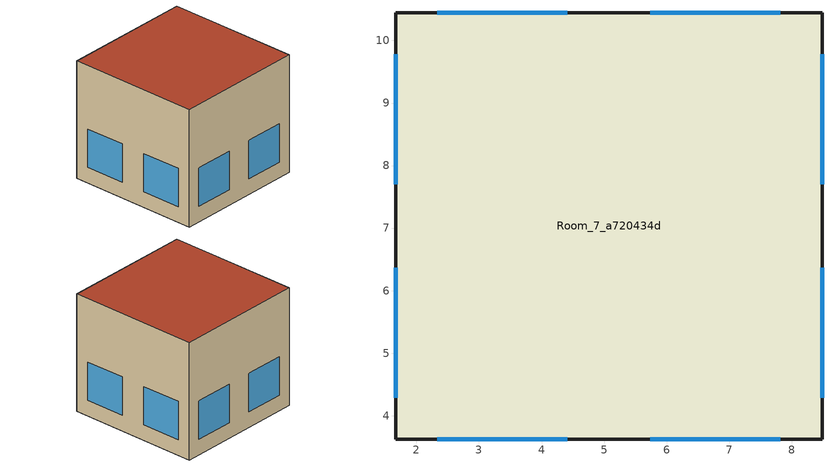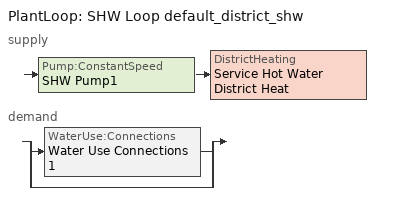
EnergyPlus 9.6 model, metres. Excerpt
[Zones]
Room_7_a720434d
 floor ground (Floor_Residential): 8.49,10.44 8.49,3.62 1.67,3.62 1.67,10.44 z0
 wall outside (ExteriorWall): 8.49,3.62 8.49,10.44 1.67,10.44 1.67,3.62 8.49,3.62 z0:6.1
 window (Generic Double Pane): 8.49,4.29 8.49,6.37 / 8.49,7.7 8.49,9.78 / 7.82,10.44 5.74,10.44 / 4.41,10.44 2.33,10.44 / 2.33,3.62 4.41,3.62 / 5.74,3.62 7.82,3.62 / 1.67,9.78 1.67,7.7 / 1.67,6.37 1.67,4.29 z0.8:2.8
 roof outside (Ceiling_Residential): 1.67,10.44 1.67,3.62 8.49,3.62 8.49,10.44 z6.1
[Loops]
PlantLoop 'SHW Loop default_district_shw'
 supply: Pump:ConstantSpeed 'SHW Pump1' > DistrictHeating 'Service Hot Water District Heat'
 demand: split
  | WaterUse:Connections 'Water Use Connections 1'
  | bypass
[Building]
Building 1: North Axis {deg}=0; Terrain=City; Solar Distribution=FullExteriorWithReflections
[Site:Location]
Site 1: Latitude {deg}=0; Longitude {deg}=0; Time Zone {hr}=0; Elevation {m}=0
[Site:WaterMainsTemperature]
Calculation Method=Correlation; Annual Average Outdoor Air Temperature {C}=15; Maximum Difference In Monthly Average Outdoor Air Temperatures {deltaC}=4
[SizingPeriod:DesignDay] Day of Month=21; Dry-Bulb Temperature Range Modifier Type=DefaultMultipliers; Barometric Pressure {Pa}=99868; Rain Indicator=No; Snow Indicator=No; Daylight Saving Time Indicator=No; Begin Environment Reset Mode=FullResetAtBeginEnvironment
Name | Month | Day Type | Maximum Dry-Bulb Temperature {C} | Daily Dry-Bulb Temperature Range {deltaC} | Humidity Condition Type | Wetbulb or DewPoint at Maximum Dry-Bulb {C} | Wind Speed {m/s} | Wind Direction {deg} | Solar Model Indicator | ASHRAE Clear Sky Optical Depth for Beam Irradiance (taub) | ASHRAE Clear Sky Optical Depth for Diffuse Irradiance (taud) | Enthalpy at Maximum Dry-Bulb {J/kg} | Sky Clearness
Seattle-Tacoma Intl AP Ann Clg .4% Condns DB=>MWB | 8 | SummerDesignDay | 29.6 | 10.2 | Wetbulb | 18.4 | 3.9 | 350 | ASHRAETau | 0.355 | 2.497
Seattle-Tacoma Intl AP Ann Clg .4% Condns DP=>MDB | 8 | SummerDesignDay | 21.2 | 10.2 | Dewpoint | 16.2 | 3.9 | 350 | ASHRAETau | 0.355 | 2.497
Seattle-Tacoma Intl AP Ann Clg .4% Condns Enth=>MDB | 8 | SummerDesignDay | 28.1 | 10.2 | Enthalpy |  | 3.9 | 350 | ASHRAETau | 0.355 | 2.497 | 55300
Seattle-Tacoma Intl AP Ann Clg .4% Condns WB=>MDB | 8 | SummerDesignDay | 28 | 10.2 | Wetbulb | 19.4 | 3.9 | 350 | ASHRAETau | 0.355 | 2.497
Seattle-Tacoma Intl AP Ann Htg 99.6% Condns DB | 12 | WinterDesignDay | -3.6 | 0 | Wetbulb | -3.6 | 3.9 | 20 | ASHRAEClearSky |  |  |  | 0
Seattle-Tacoma Intl AP Ann Htg Wind 99.6% Condns WS=>MCDB | 12 | WinterDesignDay | 6.7 | 0 | Wetbulb | 6.7 | 12 | 20 | ASHRAEClearSky |  |  |  | 0
Seattle-Tacoma Intl AP Ann Hum_n 99.6% Condns DP=>MCDB | 12 | WinterDesignDay | -0.2 | 0 | Dewpoint | -12.7 | 3.9 | 20 | ASHRAEClearSky |  |  |  | 0
Seattle-Tacoma Intl AP April .4% Condns DB=>MCWB | 4 | SummerDesignDay | 23.1 | 7.9 | Wetbulb | 13 | 3.5 | 350 | ASHRAETau | 0.355 | 2.426
Seattle-Tacoma Intl AP April .4% Condns WB=>MCDB | 4 | SummerDesignDay | 20 | 7.9 | Wetbulb | 15 | 3.5 | 350 | ASHRAETau | 0.355 | 2.426
Seattle-Tacoma Intl AP August .4% Condns DB=>MCWB | 8 | SummerDesignDay | 31.6 | 10.2 | Wetbulb | 19.6 | 3 | 350 | ASHRAETau | 0.355 | 2.497
Seattle-Tacoma Intl AP August .4% Condns WB=>MCDB | 8 | SummerDesignDay | 29.3 | 10.2 | Wetbulb | 20.5 | 3 | 350 | ASHRAETau | 0.355 | 2.497
Seattle-Tacoma Intl AP December .4% Condns DB=>MCWB | 12 | SummerDesignDay | 13.7 | 4.7 | Wetbulb | 11.3 | 3.8 | 350 | ASHRAETau | 0.329 | 2.409
Seattle-Tacoma Intl AP December .4% Condns WB=>MCDB | 12 | SummerDesignDay | 13.5 | 4.7 | Wetbulb | 11.9 | 3.8 | 350 | ASHRAETau | 0.329 | 2.409
Seattle-Tacoma Intl AP February .4% Condns DB=>MCWB | 2 | SummerDesignDay | 16.2 | 6.2 | Wetbulb | 9.5 | 3.8 | 350 | ASHRAETau | 0.315 | 2.548
Seattle-Tacoma Intl AP February .4% Condns WB=>MCDB | 2 | SummerDesignDay | 12.9 | 6.2 | Wetbulb | 11.9 | 3.8 | 350 | ASHRAETau | 0.315 | 2.548
Seattle-Tacoma Intl AP January .4% Condns DB=>MCWB | 1 | SummerDesignDay | 13.7 | 4.8 | Wetbulb | 10 | 3.8 | 350 | ASHRAETau | 0.324 | 2.494
Seattle-Tacoma Intl AP January .4% Condns WB=>MCDB | 1 | SummerDesignDay | 12.8 | 4.8 | Wetbulb | 12.2 | 3.8 | 350 | ASHRAETau | 0.324 | 2.494
Seattle-Tacoma Intl AP July .4% Condns DB=>MCWB | 7 | SummerDesignDay | 33.6 | 10.4 | Wetbulb | 20.3 | 3.2 | 350 | ASHRAETau | 0.349 | 2.507
Seattle-Tacoma Intl AP July .4% Condns WB=>MCDB | 7 | SummerDesignDay | 31.8 | 10.4 | Wetbulb | 21.3 | 3.2 | 350 | ASHRAETau | 0.349 | 2.507
Seattle-Tacoma Intl AP June .4% Condns DB=>MCWB | 6 | SummerDesignDay | 31 | 8.8 | Wetbulb | 17.9 | 3.3 | 350 | ASHRAETau | 0.363 | 2.447
Seattle-Tacoma Intl AP June .4% Condns WB=>MCDB | 6 | SummerDesignDay | 29 | 8.8 | Wetbulb | 19.3 | 3.3 | 350 | ASHRAETau | 0.363 | 2.447
Seattle-Tacoma Intl AP March .4% Condns DB=>MCWB | 3 | SummerDesignDay | 18.7 | 7 | Wetbulb | 11.2 | 3.8 | 350 | ASHRAETau | 0.323 | 2.546
Seattle-Tacoma Intl AP March .4% Condns WB=>MCDB | 3 | SummerDesignDay | 16 | 7 | Wetbulb | 12.5 | 3.8 | 350 | ASHRAETau | 0.323 | 2.546
Seattle-Tacoma Intl AP May .4% Condns DB=>MCWB | 5 | SummerDesignDay | 27.6 | 8.6 | Wetbulb | 16.5 | 3.4 | 350 | ASHRAETau | 0.373 | 2.396
Seattle-Tacoma Intl AP May .4% Condns WB=>MCDB | 5 | SummerDesignDay | 24.6 | 8.6 | Wetbulb | 17.5 | 3.4 | 350 | ASHRAETau | 0.373 | 2.396
Seattle-Tacoma Intl AP November .4% Condns DB=>MCWB | 11 | SummerDesignDay | 16 | 5.4 | Wetbulb | 12.6 | 3.7 | 350 | ASHRAETau | 0.319 | 2.542
Seattle-Tacoma Intl AP November .4% Condns WB=>MCDB | 11 | SummerDesignDay | 14.8 | 5.4 | Wetbulb | 13.8 | 3.7 | 350 | ASHRAETau | 0.319 | 2.542
Seattle-Tacoma Intl AP October .4% Condns DB=>MCWB | 10 | SummerDesignDay | 22.2 | 6.6 | Wetbulb | 14.3 | 3.2 | 350 | ASHRAETau | 0.327 | 2.571
Seattle-Tacoma Intl AP October .4% Condns WB=>MCDB | 10 | SummerDesignDay | 19.2 | 6.6 | Wetbulb | 16.2 | 3.2 | 350 | ASHRAETau | 0.327 | 2.571
Seattle-Tacoma Intl AP September .4% Condns DB=>MCWB | 9 | SummerDesignDay | 28.8 | 9.2 | Wetbulb | 17.4 | 3 | 350 | ASHRAETau | 0.343 | 2.521
Seattle-Tacoma Intl AP September .4% Condns WB=>MCDB | 9 | SummerDesignDay | 25.9 | 9.2 | Wetbulb | 19 | 3 | 350 | ASHRAETau | 0.343 | 2.521
[Material] Thermal Absorptance=0.9; Solar Absorptance=0.7
Name | Roughness | Thickness {m} | Conductivity {W/m-K} | Density {kg/m3} | Specific Heat {J/kg-K} | Visible Absorptance
1/2 in. Gypsum Board | Smooth | 0.0127 | 0.159893 | 800.002 | 1089.3 | 0.5
InteriorFinish | MediumRough | 0.015875 | 0.16 | 800 | 109 | 0.7
[Material:NoMass] Thermal Absorptance=0.9; Solar Absorptance=0.7
Name | Roughness | Thermal Resistance {m2-K/W} | Visible Absorptance
1/2" Plywood | MediumRough | 0.110949 | 0.7
AirGap | MediumRough | 0.17611 | 0.7
ContExtInsulation | MediumRough | 0.1 | 0.7
CP02 CARPET PAD | VeryRough | 0.21648 | 0.8
F04 Wall air space resistance | MediumRough | 0.00381 | 0.7
FacadeCladding | MediumRough | 0.107427 | 0.7
IntInsulation | MediumRough | 2.06625 | 0.7
[WindowMaterial:Gas]
Generic Window Air Gap: Gas Type=Air; Thickness {m}=0.0127
[WindowMaterial:Glazing] Optical Data Type=SpectralAverage; Thickness {m}=0.006; Infrared Transmittance at Normal Incidence=0; Front Side Infrared Hemispherical Emissivity=0.84; Conductivity {W/m-K}=1; Dirt Correction Factor for Solar and Visible Transmittance=1; Solar Diffusing=No
Name | Solar Transmittance at Normal Incidence | Front Side Solar Reflectance at Normal Incidence | Back Side Solar Reflectance at Normal Incidence | Visible Transmittance at Normal Incidence | Front Side Visible Reflectance at Normal Incidence | Back Side Visible Reflectance at Normal Incidence | Back Side Infrared Hemispherical Emissivity
Generic Clear Glass | 0.77 | 0.07 | 0.07 | 0.88 | 0.08 | 0.08 | 0.84
Generic Low-e Glass | 0.45 | 0.36 | 0.36 | 0.71 | 0.21 | 0.21 | 0.047
[Construction]
Ceiling_Residential: F04 Wall air space resistance, 1/2 in. Gypsum Board
ExteriorWall: FacadeCladding, AirGap, ContExtInsulation, 1/2" Plywood, IntInsulation, InteriorFinish
Floor_Residential: F04 Wall air space resistance, CP02 CARPET PAD
Generic Double Pane: Generic Low-e Glass, Generic Window Air Gap, Generic Clear Glass
[Zone]
Room_7_a720434d: Multiplier=1; Ceiling Height {m}=6.1; Volume {m3}=283.726; Part of Total Floor Area=Yes
[ZoneControl:Thermostat]
Room_7_a720434d Thermostat: Zone or ZoneList=Room_7_a720434d; Control Type Schedule=Room_7_a720434d Thermostat Schedule; Control 1=Thermostat Setpoint Dual Setpoint 1; Temperature Difference Between Cutout And Setpoint {deltaC}=0
[ThermostatSetpoint:DualSetpoint]
Thermostat Setpoint Dual Setpoint 1: Heating Setpoint Temperature Schedule=ApartmentMidRise HTGSETP_APT_SCH; Cooling Setpoint Temperature Schedule=ApartmentMidRise CLGSETP_APT_SCH
[ZoneHVAC:IdealLoadsAirSystem]
Room_7_a720434d Ideal Loads Air System: Maximum Heating Supply Air Temperature {C}=50; Minimum Cooling Supply Air Temperature {C}=13; Heating Limit=LimitCapacity; Maximum Sensible Heating Capacity {W}=Autosize; Cooling Limit=LimitFlowRateAndCapacity; Maximum Cooling Air Flow Rate {m3/s}=Autosize; Maximum Total Cooling Capacity {W}=Autosize; Design Specification Outdoor Air Object=2019::MidriseApartment::Apartment_Ventilation; Demand Controlled Ventilation Type=None; Outdoor Air Economizer Type=DifferentialDryBulb; Sensible Heat Recovery Effectiveness=0; Latent Heat Recovery Effectiveness=0
[DesignSpecification:OutdoorAir]
2019::MidriseApartment::Apartment_Ventilation: Outdoor Air Method=Sum; Outdoor Air Flow per Person {m3/s-person}=0; Outdoor Air Flow per Zone Floor Area {m3/s-m2}=0; Outdoor Air Flow per Zone {m3/s}=0; Outdoor Air Flow Air Changes per Hour {1/hr}=0.35
[Zone equipment]
Room_7_a720434d: Room_7_a720434d Ideal Loads Air System
[Sizing:Zone]
Room_7_a720434d: Zone Cooling Design Supply Air Temperature Input Method=SupplyAirTemperature; Zone Cooling Design Supply Air Temperature {C}=14; Zone Cooling Design Supply Air Temperature Difference {deltaC}=11.11; Zone Heating Design Supply Air Temperature Input Method=SupplyAirTemperature; Zone Heating Design Supply Air Temperature {C}=40; Zone Heating Design Supply Air Temperature Difference {deltaC}=11.11; Zone Cooling Design Supply Air Humidity Ratio {kgWater/kgDryAir}=0.0085; Zone Heating Design Supply Air Humidity Ratio {kgWater/kgDryAir}=0.008; Design Specification Outdoor Air Object=2019::MidriseApartment::Apartment_Ventilation; Cooling Design Air Flow Method=DesignDay; Cooling Design Air Flow Rate {m3/s}=0; Cooling Minimum Air Flow per Zone Floor Area {m3/s-m2}=0.000762; Cooling Minimum Air Flow {m3/s}=0; Cooling Minimum Air Flow Fraction=0; Heating Design Air Flow Method=DesignDay; Heating Design Air Flow Rate {m3/s}=0; Heating Maximum Air Flow per Zone Floor Area {m3/s-m2}=0.002032; Heating Maximum Air Flow {m3/s}=0.141576; Heating Maximum Air Flow Fraction=0.3; Account for Dedicated Outdoor Air System=No
[PlantLoop]
SHW Loop default_district_shw: Fluid Type=Water; Plant Equipment Operation Scheme=SHW Loop default_district_shw Operation Schemes; Maximum Loop Temperature {C}=60; Minimum Loop Temperature {C}=10; Maximum Loop Flow Rate {m3/s}=Autosize; Minimum Loop Flow Rate {m3/s}=0; Plant Loop Volume {m3}=Autocalculate; Load Distribution Scheme=Optimal; Plant Loop Demand Calculation Scheme=SingleSetpoint
[Sizing:Plant]
SHW Loop default_district_shw: Loop Type=Heating; Design Loop Exit Temperature {C}=60; Loop Design Temperature Difference {deltaC}=5; Sizing Option=NonCoincident; Zone Timesteps in Averaging Window=1; Coincident Sizing Factor Mode=None
[Pump:ConstantSpeed]
SHW Pump1: Design Flow Rate {m3/s}=Autosize; Design Pump Head {Pa}=29891; Design Power Consumption {W}=Autosize; Motor Efficiency=0.9; Fraction of Motor Inefficiencies to Fluid Stream=0; Pump Control Type=Intermittent; Design Power Sizing Method=PowerPerFlowPerPressure; Design Electric Power per Unit Flow Rate {W/(m3/s)}=348701.1; Design Shaft Power per Unit Flow Rate per Unit Head {W-s/m3-Pa}=1.28205
[DistrictHeating]
Service Hot Water District Heat: Nominal Capacity {W}=1000000
[WaterUse:Connections]
Water Use Connections 1: Hot Water Supply Temperature Schedule=60.0C Hot Water; Drain Water Heat Exchanger Type=None; Drain Water Heat Exchanger Destination=Plant; Water Use Equipment Name 1=2019::MidriseApartment::Apartment_SHW..Room_7_a720434d
[WaterUse:Equipment]
2019::MidriseApartment::Apartment_SHW..Room_7_a720434d: Peak Flow Rate {m3/s}=1.92844e-06; Flow Rate Fraction Schedule=ApartmentMidRise APT_DHW_SCH; Target Temperature Schedule=60.0C Hot Water; Zone=Room_7_a720434d; Sensible Fraction Schedule=0.2 Hot Water Sensible Fraction; Latent Fraction Schedule=0.05 Hot Water Latent Fraction
[PlantEquipmentOperationSchemes]
SHW Loop default_district_shw Operation Schemes: Control Scheme Object Type 1=PlantEquipmentOperation:HeatingLoad; Control Scheme Name 1=SHW Loop default_district_shw Heating Operation Scheme; Control Scheme Schedule Name 1=Always On Discrete
[PlantEquipmentOperation:HeatingLoad]
SHW Loop default_district_shw Heating Operation Scheme: Load Range Lower Limit 1 {W}=0; Load Range Upper Limit 1 {W}=1000000000; Range Equipment List Name 1=SHW Loop default_district_shw Heating Equipment List
[PlantEquipmentList]
SHW Loop default_district_shw Heating Equipment List: DistrictHeating, Service Hot Water District Heat
[SetpointManager:Scheduled]
Setpoint Manager Scheduled 1: Control Variable=Temperature; Schedule=60C Hot Water
[Daylighting:Controls]
Run1: Zone=Room_7_a720434d; Daylighting Method=SplitFlux; Lighting Control Type=Continuous; Minimum Input Power Fraction for Continuous or ContinuousOff Dimming Control=0.3; Minimum Light Output Fraction for Continuous or ContinuousOff Dimming Control=0.2; Probability Lighting will be Reset When Needed in Manual Stepped Control=1; Glare Calculation Daylighting Reference Point=Point1; Glare Calculation Azimuth Angle of View Direction Clockwise from Zone y-Axis {deg}=180; Maximum Allowable Discomfort Glare Index=20; Daylighting Reference Point 1=Point1; Fraction of Zone Controlled by Reference Point 1=1; Illuminance Setpoint at Reference Point 1 {lux}=500
[Schedule:Compact]
Room_7_a720434d Thermostat Schedule: Through: 12/31, For: AllDays, Until: 24:00, 4
[Schedule:Day:Interval]
ApartmentMidRise HTGSETP_APT_SCH_Default; ApartmentMidRise HTGSETP_APT_SCH_SmrDsn 1; ApartmentMidRise HTGSETP_APT_SCH_WntrDsn 1: No, 24:00, 21.7
ApartmentMidRise CLGSETP_APT_SCH_Default; ApartmentMidRise CLGSETP_APT_SCH_SmrDsn 1; ApartmentMidRise CLGSETP_APT_SCH_WntrDsn 1: No, 24:00, 24.4
ApartmentMidRise APT_DHW_SCH_Default; ApartmentMidRise APT_DHW_SCH_SmrDsn 1; ApartmentMidRise APT_DHW_SCH_WntrDsn 1: No, 01:00, 0.08, 02:00, 0.04, 04:00, 0.01, 05:00, 0.04, 06:00, 0.27, 07:00, 0.94, 08:00, 1, 09:00, 0.96, 10:00, 0.84, 11:00, 0.76, 12:00, 0.61, 13:00, 0.53, 14:00, 0.47, 15:00, 0.41, 16:00, 0.47, 17:00, 0.55, 18:00, 0.73, 19:00, 0.86, 20:00, 0.82, 21:00, 0.75, 22:00, 0.61, 23:00, 0.53, 24:00, 0.29
Schedule Day 1; Schedule Day 4: No, 24:00, 60
Schedule Day 2: No, 24:00, 0.2
Schedule Day 3: No, 24:00, 0.05
[Schedule:Week:Daily]
ApartmentMidRise HTGSETP_APT_SCH Week Rule - Jan1-Dec31: ApartmentMidRise HTGSETP_APT_SCH_Default, ApartmentMidRise HTGSETP_APT_SCH_Default, ApartmentMidRise HTGSETP_APT_SCH_Default, ApartmentMidRise HTGSETP_APT_SCH_Default, ApartmentMidRise HTGSETP_APT_SCH_Default, ApartmentMidRise HTGSETP_APT_SCH_Default, ApartmentMidRise HTGSETP_APT_SCH_Default, ApartmentMidRise HTGSETP_APT_SCH_Default, ApartmentMidRise HTGSETP_APT_SCH_SmrDsn 1, ApartmentMidRise HTGSETP_APT_SCH_WntrDsn 1, ApartmentMidRise HTGSETP_APT_SCH_Default, ApartmentMidRise HTGSETP_APT_SCH_Default
ApartmentMidRise CLGSETP_APT_SCH Week Rule - Jan1-Dec31: ApartmentMidRise CLGSETP_APT_SCH_Default, ApartmentMidRise CLGSETP_APT_SCH_Default, ApartmentMidRise CLGSETP_APT_SCH_Default, ApartmentMidRise CLGSETP_APT_SCH_Default, ApartmentMidRise CLGSETP_APT_SCH_Default, ApartmentMidRise CLGSETP_APT_SCH_Default, ApartmentMidRise CLGSETP_APT_SCH_Default, ApartmentMidRise CLGSETP_APT_SCH_Default, ApartmentMidRise CLGSETP_APT_SCH_SmrDsn 1, ApartmentMidRise CLGSETP_APT_SCH_WntrDsn 1, ApartmentMidRise CLGSETP_APT_SCH_Default, ApartmentMidRise CLGSETP_APT_SCH_Default
0.05 Hot Water Latent Fraction Week Rule - Jan1-Dec31: Schedule Day 3, Schedule Day 3, Schedule Day 3, Schedule Day 3, Schedule Day 3, Schedule Day 3, Schedule Day 3, Schedule Day 3, Schedule Day 3, Schedule Day 3, Schedule Day 3, Schedule Day 3
0.2 Hot Water Sensible Fraction Week Rule - Jan1-Dec31: Schedule Day 2, Schedule Day 2, Schedule Day 2, Schedule Day 2, Schedule Day 2, Schedule Day 2, Schedule Day 2, Schedule Day 2, Schedule Day 2, Schedule Day 2, Schedule Day 2, Schedule Day 2
60.0C Hot Water Week Rule - Jan1-Dec31: Schedule Day 1, Schedule Day 1, Schedule Day 1, Schedule Day 1, Schedule Day 1, Schedule Day 1, Schedule Day 1, Schedule Day 1, Schedule Day 1, Schedule Day 1, Schedule Day 1, Schedule Day 1
60C Hot Water Week Rule - Jan1-Dec31: Schedule Day 4, Schedule Day 4, Schedule Day 4, Schedule Day 4, Schedule Day 4, Schedule Day 4, Schedule Day 4, Schedule Day 4, Schedule Day 4, Schedule Day 4, Schedule Day 4, Schedule Day 4
ApartmentMidRise APT_DHW_SCH Week Rule - Jan1-Dec31: ApartmentMidRise APT_DHW_SCH_Default, ApartmentMidRise APT_DHW_SCH_Default, ApartmentMidRise APT_DHW_SCH_Default, ApartmentMidRise APT_DHW_SCH_Default, ApartmentMidRise APT_DHW_SCH_Default, ApartmentMidRise APT_DHW_SCH_Default, ApartmentMidRise APT_DHW_SCH_Default, ApartmentMidRise APT_DHW_SCH_Default, ApartmentMidRise APT_DHW_SCH_SmrDsn 1, ApartmentMidRise APT_DHW_SCH_WntrDsn 1, ApartmentMidRise APT_DHW_SCH_Default, ApartmentMidRise APT_DHW_SCH_Default
[Schedule:Year]
ApartmentMidRise HTGSETP_APT_SCH: ApartmentMidRise HTGSETP_APT_SCH Week Rule - Jan1-Dec31, 1, 1, 12, 31
ApartmentMidRise CLGSETP_APT_SCH: ApartmentMidRise CLGSETP_APT_SCH Week Rule - Jan1-Dec31, 1, 1, 12, 31
0.05 Hot Water Latent Fraction: 0.05 Hot Water Latent Fraction Week Rule - Jan1-Dec31, 1, 1, 12, 31
0.2 Hot Water Sensible Fraction: 0.2 Hot Water Sensible Fraction Week Rule - Jan1-Dec31, 1, 1, 12, 31
60.0C Hot Water: 60.0C Hot Water Week Rule - Jan1-Dec31, 1, 1, 12, 31
60C Hot Water: 60C Hot Water Week Rule - Jan1-Dec31, 1, 1, 12, 31
ApartmentMidRise APT_DHW_SCH: ApartmentMidRise APT_DHW_SCH Week Rule - Jan1-Dec31, 1, 1, 12, 31
[Schedule:Constant]
Always On Discrete: Hourly Value=1
